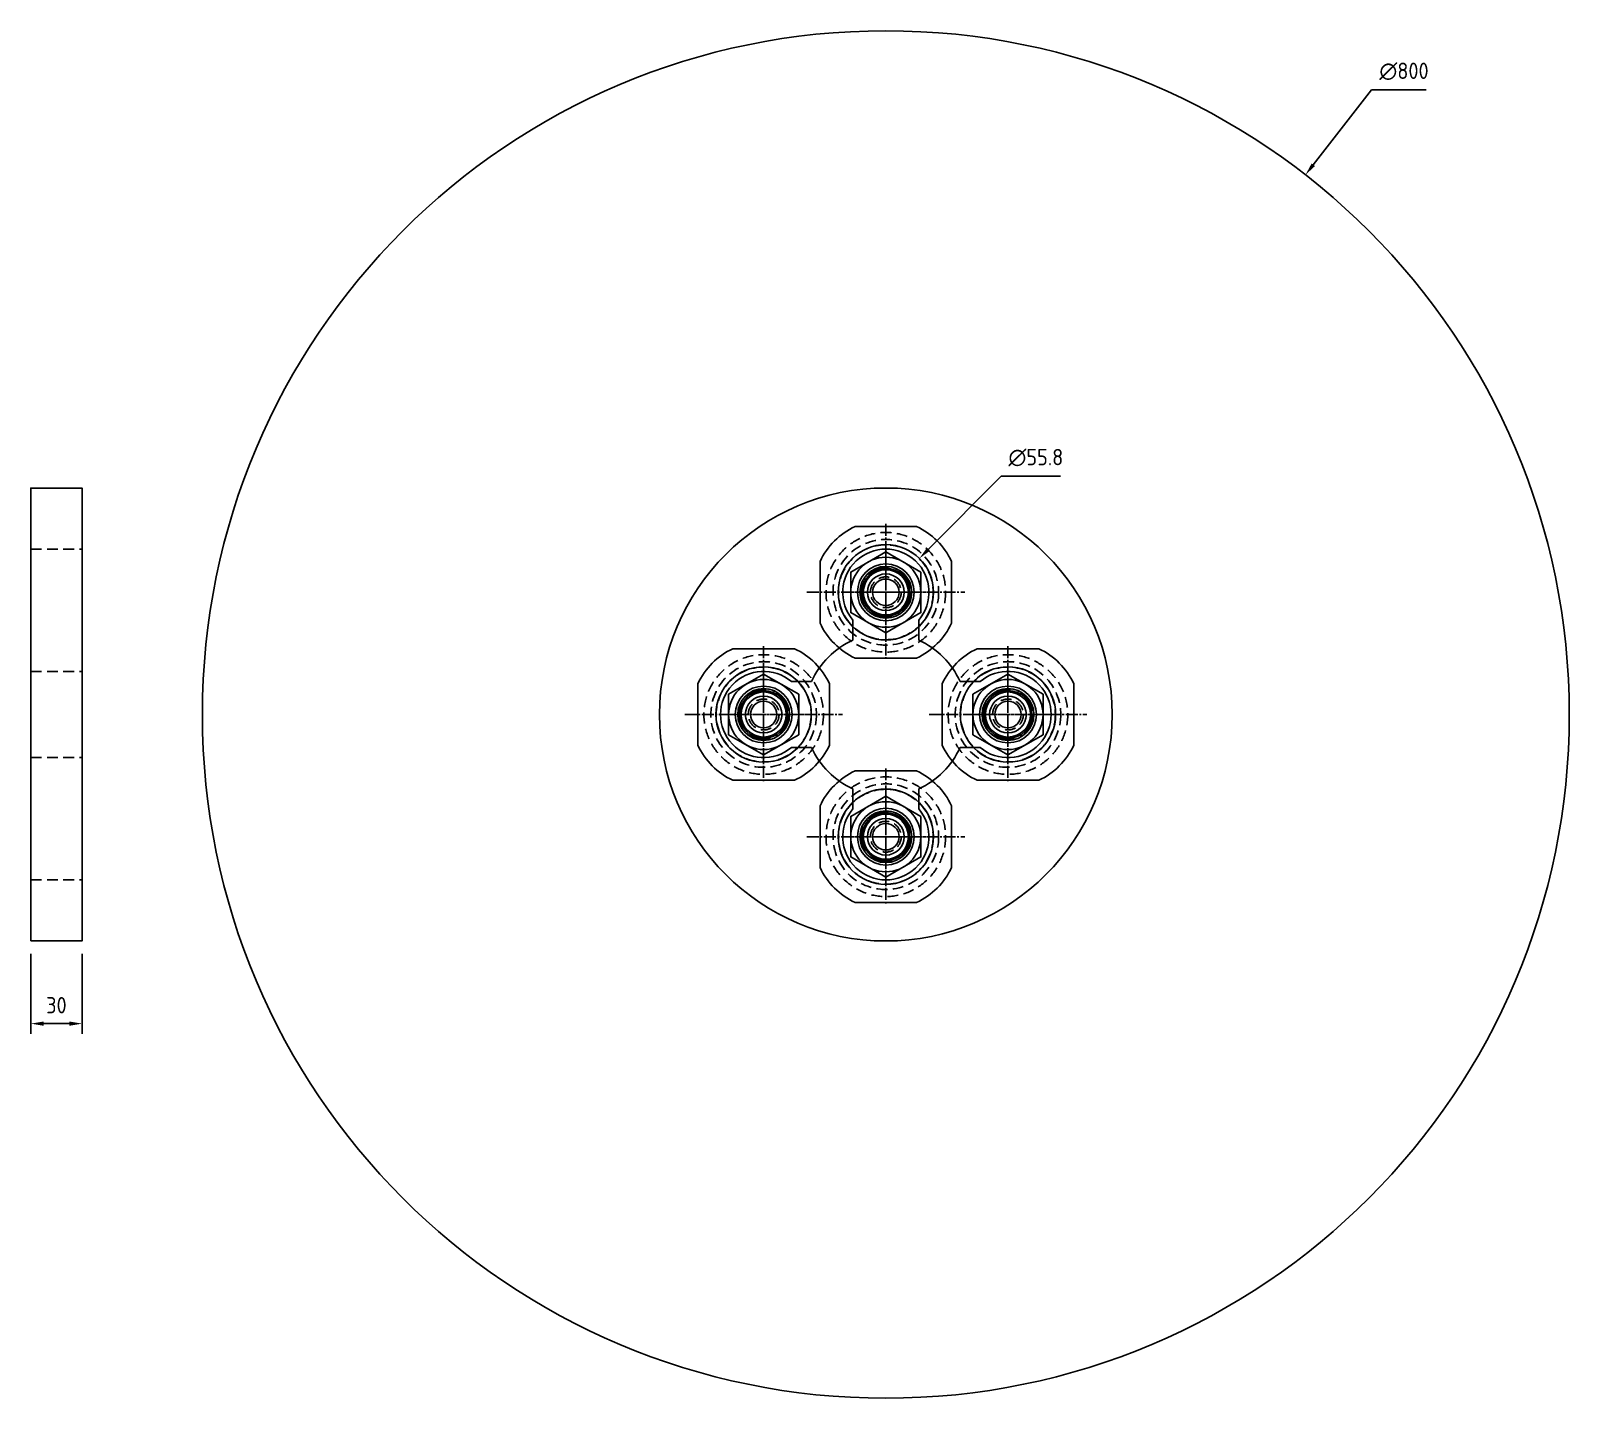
# Model space of a CAD drawing. Header units: millimetres. Extents: x 6089 to 10633, y -545 to 822.
# Drawn here: x 9025 to 9925, y -34 to 766 of the extents above; entities that cross this region are included whole.
import ezdxf

# ---------------------------------------------------------------- set-up
doc = ezdxf.new("R2010")
doc.units = ezdxf.units.MM
for name, pattern in [('CENTER1', [10, 7, -1, 1, -1]), ('HIDDEN', [9.525, 6.35, -3.175]), ('HIDDENX2', [19.05, 12.7, -6.35])]:
    doc.linetypes.add(name, pattern=pattern)
doc.layers.add('THIN', color=3, linetype='Continuous')
doc.styles.get("Standard").update_dxf_attribs({"font": 'ISOCP.SHX', "bigfont": 'WHGTXT.SHX'})
doc.dimstyles.new('PS-3', dxfattribs={"dimscale": 3, "dimtxt": 3.2, "dimasz": 2.5, "dimexe": 2, "dimexo": 2.5, "dimgap": 2, "dimtad": 1, "dimtoh": 1, "dimrnd": 0.05, "dimzin": 12, "dimdsep": 46, "dimtxsty": 'Standard', "dimcen": 0, "dimclrt": 2, "dimazin": 3, "dimtfac": 1, "dimtofl": 0, "dimtmove": 0, "dimatfit": 3, "dimfxl": 0, "dimtolj": 1, "dimtzin": 0, "dimarcsym": 0})

# ---------------------------------------------------------------- blocks, each defined once
blk = doc.blocks.new('A$C6BF32CEA')
at = {"color": 1, "linetype": 'CENTER1'}
for p, q in [((0, 40), (0, -40)), ((-46.19, 0), (46.19, 0))]:
    blk.add_line(p, q, dxfattribs=at)
at = {"color": 30}
blk.add_lwpolyline([(38.5, 18, 0.175809), (18, 38.5), (-18, 38.5, 0.175809), (-38.5, 18), (-38.5, -18, 0.175809), (-18, -38.5), (18, -38.5, 0.175809), (38.5, -18)], format="xyb", close=True, dxfattribs=at)
at = {"color": 251, "linetype": 'HIDDEN'}
for radius in [35, 30.9]:
    blk.add_circle((0, 0), radius, dxfattribs=at)
at = {"color": 2, "linetype": 'HIDDEN'}
for radius in [27.75, 15, 9]:
    blk.add_circle((0, 0), radius, dxfattribs=at)
blk.add_circle((0, 0), 16.62)
at = {"color": 30}
for radius in [14, 10.75, 7.75]:
    blk.add_circle((0, 0), radius, dxfattribs=at)
at = {"layer": 'THIN'}
blk.add_circle((0, 0), 15.15, dxfattribs=at)
blk = doc.blocks.new('A$C73237754')
at = {"color": 32}
for p, q in [((-19.25, 43.42), (-19.25, 55.16)), ((19.25, 43.42), (19.25, 55.16)), ((-43.42, 19.25), (-55.16, 19.25)), ((55.16, 19.25), (43.42, 19.25)), ((-43.42, -19.25), (-55.16, -19.25)), ((55.16, -19.25), (43.42, -19.25)), ((-19.25, -55.16), (-19.25, -43.42)), ((19.25, -55.16), (19.25, -43.42))]:
    blk.add_line(p, q, dxfattribs=at)
blk.add_circle((0, 0), 132.5, dxfattribs=at)
for centre, radius, start, end in [((0, 71.5), 25.25, 319.67413, 220.32587), ((0, 0), 47.5, 113.90762, 156.09238), ((0, 0), 47.5, 23.90762, 66.09238), ((-71.5, 0), 25.25, 49.67413, 310.32587), ((71.5, 0), 25.25, 229.67413, 130.32587), ((0, 0), 47.5, 203.90762, 246.09238), ((0, 0), 47.5, 293.90762, 336.09238), ((0, -71.5), 25.25, 139.67413, 40.32587)]:
    blk.add_arc(centre, radius, start, end, dxfattribs=at)
blk = doc.blocks.new('A$C0690393F')
at = {"color": 1, "linetype": 'CENTER1'}
for p, q in [((0, -28.67), (0, 28.67)), ((-25.5, 0), (25.5, 0))]:
    blk.add_line(p, q, dxfattribs=at)
at = {"color": 230}
blk.add_lwpolyline([(20.5, 11.84), (20.5, -11.84), (0, -23.67), (-20.5, -11.84), (-20.5, 11.84), (0, 23.67), (20.5, 11.84)], dxfattribs=at)
for radius in [20.5, 13.21]:
    blk.add_circle((0, 0), radius, dxfattribs=at)
at = {"color": 2, "linetype": 'HIDDENX2'}
blk.add_circle((0, 0), 14.5, dxfattribs=at)
blk = doc.blocks.new('*D484')
at = {"color": 0, "lineweight": -2}
for p, q in [((9809.53, 731.32), (9775.44, 687.49)), ((9841.46, 731.32), (9809.53, 731.32))]:
    blk.add_line(p, q, dxfattribs=at)
at = {"color": 0}
blk.add_solid([(9774.45, 688.26), (9776.42, 686.73), (9770.83, 681.57)], dxfattribs=at)
at = {"layer": 'DEFPOINTS', "color": 0}
for p in [(9770.83, 681.57), (9279.61, 50.15)]:
    blk.add_point(p, dxfattribs=at)
at = {"color": 2, "insert": (9828.5, 742.12), "char_height": 9.6, "attachment_point": 5}
blk.add_mtext('\\A1;∅800', dxfattribs=at)
blk = doc.blocks.new('*D486')
at = {"color": 0, "lineweight": -2}
for p, q in [((9024.76, 225.86), (9024.76, 179)), ((9054.76, 225.86), (9054.76, 179)), ((9047.26, 185), (9032.26, 185))]:
    blk.add_line(p, q, dxfattribs=at)
at = {"color": 0}
for points in [[(9032.26, 186.25), (9032.26, 183.75), (9024.76, 185)], [(9047.26, 186.25), (9047.26, 183.75), (9054.76, 185)]]:
    blk.add_solid(points, dxfattribs=at)
at = {"layer": 'DEFPOINTS', "color": 0}
for p in [(9024.76, 233.36), (9054.76, 233.36), (9024.76, 185)]:
    blk.add_point(p, dxfattribs=at)
at = {"color": 2, "insert": (9039.76, 195.8), "char_height": 9.6, "attachment_point": 5}
blk.add_mtext('\\A1;30', dxfattribs=at)
blk = doc.blocks.new('*D492')
at = {"color": 0, "lineweight": -2}
for p, q in [((9592.64, 505.34), (9550.15, 462.5)), ((9627.44, 505.34), (9592.64, 505.34))]:
    blk.add_line(p, q, dxfattribs=at)
at = {"color": 0}
blk.add_solid([(9549.26, 463.38), (9551.03, 461.62), (9544.86, 457.17)], dxfattribs=at)
at = {"layer": 'DEFPOINTS', "color": 0}
for p in [(9544.86, 457.17), (9505.57, 417.55)]:
    blk.add_point(p, dxfattribs=at)
at = {"color": 2, "insert": (9613.04, 516.14), "char_height": 9.6, "attachment_point": 5}
blk.add_mtext('\\A1;∅55.8', dxfattribs=at)

msp = doc.modelspace()

# ---------------------------------------------------------------- linework, layer by layer
at = {"color": 2, "linetype": 'HIDDEN'}
for p, q in [((9024.757, 462.611), (9054.757, 462.611)), ((9024.757, 391.111), (9054.757, 391.111)), ((9024.757, 340.611), (9054.757, 340.611)), ((9024.757, 269.111), (9054.757, 269.111))]:
    msp.add_line(p, q, dxfattribs=at)
at = {"color": 32}
msp.add_lwpolyline([(9024.757, 233.361), (9054.757, 233.361), (9054.757, 498.361), (9024.757, 498.361)], close=True, dxfattribs=at)
for centre, radius in [((9525.218, 365.861), 400), ((9525.218, 437.361), 27.9), ((9453.718, 365.861), 27.9), ((9596.718, 365.861), 27.9), ((9525.218, 294.361), 27.9)]:
    msp.add_circle(centre, radius, dxfattribs=at)

# ---------------------------------------------------------------- block references
for name, p in [('A$C73237754', (9525.218, 365.861)), ('A$C6BF32CEA', (9525.218, 437.361)), ('A$C0690393F', (9525.218, 437.361)), ('A$C6BF32CEA', (9453.718, 365.861)), ('A$C6BF32CEA', (9596.718, 365.861)), ('A$C0690393F', (9453.718, 365.861)), ('A$C0690393F', (9596.718, 365.861)), ('A$C6BF32CEA', (9525.218, 294.361)), ('A$C0690393F', (9525.218, 294.361))]:
    msp.add_blockref(name, p)

# ---------------------------------------------------------------- dimensions: what is measured, and where the dimension line sits
for p1, p2, picture, middle in [((9279.605, 50.148), (9770.831, 681.573), '*D484', (9828.496, 731.321)), ((9505.572, 417.551), (9544.865, 457.171), '*D492', (9613.035, 505.338))]:
    dim = msp.add_diameter_dim_2p(p1=p1, p2=p2, dimstyle='PS-3')
    dim.commit()
    dim.dimension.update_dxf_attribs({"geometry": picture, "text_midpoint": middle, "dimtype": 163})
dim = msp.add_linear_dim(base=(9024.757, 185.005), p1=(9054.757, 233.361), p2=(9024.757, 233.361), dimstyle='PS-3')
dim.commit()
dim.dimension.update_dxf_attribs({"geometry": '*D486', "text_midpoint": (9039.757, 195.805)})

doc.saveas('drawing.dxf')
